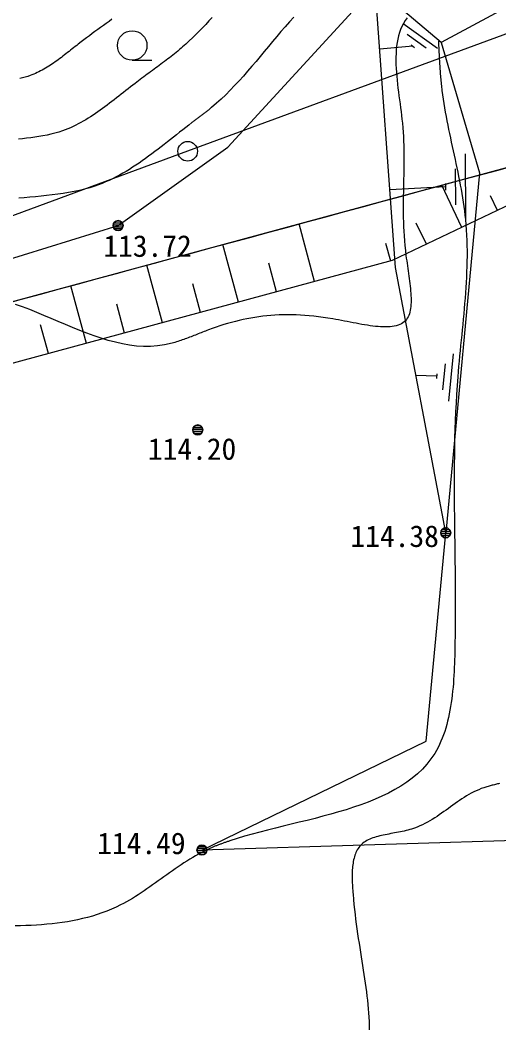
# Model space of a CAD drawing. Units: millimetres, scale not verified. Extents: x -97500 to 97500, y -67309 to 66872.
# Drawn here: x -30 to 12122, y 13036 to 38601 of the extents above; entities that cross this region are included whole.
import ezdxf
from ezdxf.enums import TextEntityAlignment as Align

# ---------------------------------------------------------------- set-up
doc = ezdxf.new("R2010")
doc.units = ezdxf.units.MM
doc.header["$LTSCALE"] = 500
doc.linetypes.add('DASHED1', pattern=[1.8, 1.2, -0.6])
for name, color, linetype in [('0-4_S-BGD', 7, 'Continuous'), ('0-5_レイヤ5', 2, 'Continuous'), ('0-7_S-BGD-HICN', 7, 'Continuous'), ('0-8_S-BGD-LWCN', 7, 'Continuous'), ('0-A_S-BMK-ROW', 2, 'Continuous')]:
    doc.layers.add(name, color=color, linetype=linetype)
doc.styles.add('ＭＳ ゴシック', font='')
doc.styles.get('ＭＳ ゴシック').set_extended_font_data('MS Gothic')

msp = doc.modelspace()

# ---------------------------------------------------------------- linework, layer by layer
at = {"layer": '0-4_S-BGD'}
for p, q in [((9693, 38515.6), (10564.8, 37885)), ((9794.6, 38242.9), (10274.1, 37896.1)), ((9939.7, 37938.8), (9099.7, 37861.3)), ((9896.2, 37970.3), (9983.3, 37907.2)), ((2814.7, 37581.3), (3314.7, 37581.3)), ((11263.1, 35198.8), (11273.5, 33533.4)), ((11015.6, 34822.6), (11021.3, 33906.6)), ((10768.7, 34363), (9354.7, 34282.9)), ((10768.1, 34446.3), (10769.2, 34279.7)), ((2429.1, 33500), (2485.2, 33500)), ((2429.1, 33500), (2485.2, 33500)), ((2334.1, 33400), (2580.3, 33400)), ((2334.1, 33400), (2580.3, 33400)), ((2335.4, 33350), (2579, 33350)), ((2335.4, 33350), (2579, 33350)), ((2354.9, 33450), (2559.5, 33450)), ((2354.9, 33450), (2559.5, 33450)), ((2359.7, 33300), (2554.7, 33300)), ((2359.7, 33300), (2554.7, 33300)), ((10964.7, 30116.1), (10839.6, 28912.8)), ((10756, 29864.1), (10687.2, 29202.3)), ((10541.1, 29552), (10016, 29565.6)), ((10547.4, 29612.1), (10534.9, 29491.8)), ((4355.1, 28200), (4603.3, 28200)), ((4355.1, 28200), (4603.3, 28200)), ((4359.2, 28150), (4599.1, 28150)), ((4359.2, 28150), (4599.1, 28150)), ((4372.3, 28250), (4586.1, 28250)), ((4372.3, 28250), (4586.1, 28250)), ((4429.8, 28300), (4528.6, 28300)), ((4429.8, 28300), (4528.6, 28300)), ((4387.7, 28100), (4570.7, 28100)), ((4387.7, 28100), (4570.7, 28100)), ((10653.3, 25600), (10895.1, 25600)), ((10653.3, 25600), (10895.1, 25600)), ((10679.7, 25650), (10868.7, 25650)), ((10679.7, 25650), (10868.7, 25650)), ((10650.5, 25550), (10897.9, 25550)), ((10650.5, 25550), (10897.9, 25550)), ((10669.4, 25500), (10879, 25500)), ((10669.4, 25500), (10879, 25500)), ((10733.5, 25450), (10814.9, 25450)), ((10733.5, 25450), (10814.9, 25450)), ((4459.3, 17500), (4709, 17500)), ((4459.3, 17500), (4709, 17500)), ((4467.1, 17550), (4701.3, 17550)), ((4467.1, 17550), (4701.3, 17550)), ((4472.5, 17450), (4695.8, 17450)), ((4472.5, 17450), (4695.8, 17450)), ((4501.6, 17600), (4666.8, 17600)), ((4501.6, 17600), (4666.8, 17600)), ((4518.2, 17400), (4650.1, 17400)), ((4518.2, 17400), (4650.1, 17400))]:
    msp.add_line(p, q, dxfattribs=at)
for points in [[(36221.5, 66750), (35299.2, 65646.2), (31333.2, 61226.2), (23471.2, 51828.2), (21694.2, 48654.2), (20307.2, 45918.2), (19149.2, 42808.2), (18441.2, 39653.2), (17792.2, 35740.2), (17714.2, 32142.2), (18068.2, 28835.2), (17957.2, 24659.2), (18036.2, 21736.2), (17572.2, 20525.2), (15122.2, 18250.2), (13364.2, 17775.2), (4584.2, 17506.2), (10279.2, 20275.2), (10774.2, 25568.2), (9495.2, 32311.2), (8986.2, 39455.2)], [(19067.2, 46897.2), (17697.2, 45059.2), (16272.2, 43145.2), (15408.2, 42026.2), (13982.2, 39824.2), (10657.2, 38032.2), (8986.2, 39455.2)], [(-61408.8, 40092.2), (-56679.8, 40025.2), (-48708.8, 40214.2), (-36065.8, 37624.2), (-32569.8, 33322.2), (-30960.8, 30907.2), (-29542.8, 28909.2), (-26589.8, 27705.2), (-22946.8, 26967.2), (-19540.8, 26862.2), (-16238.8, 29281.2), (-14343.8, 31524.2), (-11637.8, 31811.2), (-7796.8, 31308.2), (-2358.8, 31887.2), (2457.2, 33378.2), (5239.2, 35367.2), (8986.2, 39455.2)], [(10657.2, 38032.2), (11634.2, 34717.2), (10774.2, 25568.2)]]:
    msp.add_lwpolyline(points, dxfattribs=at)
for centre, radius in [((2814.7, 37956.3), 375), ((2457.2, 33378.2), 125), ((4479.2, 28185.2), 125), ((10774.2, 25568.2), 125), ((4584.2, 17506.2), 125)]:
    msp.add_circle(centre, radius, dxfattribs=at)
for centre, start, end in [((2457.2, 33378.2), 0, 180), ((2457.2, 33378.2), 180, 0), ((4479.2, 28185.2), 0, 180), ((4479.2, 28185.2), 180, 0), ((10774.2, 25568.2), 0, 180), ((10774.2, 25568.2), 180, 0), ((4584.2, 17506.2), 0, 180), ((4584.2, 17506.2), 180, 0)]:
    msp.add_arc(centre, 125, start, end, dxfattribs=at)
at = {"layer": '0-5_レイヤ5'}
for p, q in [((11184.1, 33332.7), (10672.9, 34403)), ((12086.6, 33763.8), (11909.6, 34134.3)), ((7445.8, 31954.4), (7048.9, 33418.8)), ((10281.6, 32901.6), (10026, 33436.8)), ((5515, 31431.1), (5118.4, 32894.5)), ((9376.5, 32477.6), (9256.2, 32921.2)), ((3584.3, 30907.9), (3188, 32370.3)), ((6480.4, 31692.7), (6282, 32424.9)), ((1653.6, 30384.6), (1257.6, 31846)), ((4549.7, 31169.5), (4351.4, 31901.2)), ((2619, 30646.2), (2420.8, 31377.4)), ((688.3, 30123), (490.2, 30853.7))]:
    msp.add_line(p, q, dxfattribs=at)
for points in [[(28747.2, 58152.2), (23008.4, 51727.5), (20106, 46281.6), (18862.2, 43113.5), (17867.2, 39795.2), (17050.3, 36134.9), (-24756.8, 24781.2), (-54837.8, 38802.2), (-67047.8, 35010.2), (-81409.8, 10517.2), (-85251.8, 358.2)], [(17050.3, 36134.9), (9416.7, 32488.5), (-24893.6, 23190), (-55076.5, 35272.6), (-64848, 32237.8), (-78920, 6855.4), (-41156.6, -12388), (-5052, -26605.9)], [(17050.3, 36134.9), (9416.7, 32488.5), (-24893.6, 23190)], [(-475.6, 31375.3), (6.9, 31506.4), (489.5, 31637.4), (972, 31768.5), (1454.5, 31899.5), (1937, 32030.5), (2419.5, 32161.6), (2902.1, 32292.6), (3384.6, 32423.7), (3867.1, 32554.7), (4349.6, 32685.8), (4832.2, 32816.8), (5314.7, 32947.8), (5797.2, 33078.9), (6279.7, 33209.9), (6762.3, 33341), (7244.8, 33472), (7727.3, 33603), (8209.8, 33734.1), (8692.3, 33865.1), (9174.9, 33996.2), (9657.4, 34127.2), (10139.9, 34258.2), (10622.4, 34389.3), (11105, 34520.3), (11587.5, 34651.4), (12070, 34782.4), (12552.5, 34913.4)]]:
    msp.add_lwpolyline(points, dxfattribs=at)
at = {"layer": '0-7_S-BGD-HICN'}
for points in [[(12141.5, 19198.8), (12114.8, 19191.8), (12088, 19185), (12061.1, 19178.2), (12034.2, 19171.5), (12007.2, 19164.7), (11980.3, 19158), (11953.4, 19151.1), (11926.5, 19144.2), (11899.7, 19137.2), (11873, 19129.9), (11846.4, 19122.5), (11819.9, 19114.9), (11793.6, 19107), (11767.4, 19098.7), (11741.5, 19090.2), (11675.2, 19066.3), (11610.2, 19040.1), (11546.5, 19011.7)], [(11546.5, 19011.7), (11483.9, 18981.4), (11422.4, 18949.2), (11361.9, 18915.3), (11302.2, 18880), (11243.2, 18843.3), (11184.8, 18805.5), (11126.9, 18766.7), (11069.4, 18727.1), (11012.2, 18686.8), (10955.2, 18646), (10898.2, 18604.9), (10841.2, 18563.6), (10784.1, 18522.4), (10726.7, 18481.3), (10669, 18440.6), (10610.7, 18400.4), (10551.9, 18360.9), (10492.5, 18322.2), (10432.2, 18284.5), (10371, 18248), (10308.8, 18212.8), (10245.4, 18179.2), (10180.9, 18147.2), (10115, 18117.1), (10047.6, 18089), (9978.7, 18063.1), (9908.1, 18039.5), (9861.9, 18025.7), (9815, 18012.8), (9767.6, 18000.7), (9719.7, 17989.4), (9671.4, 17978.7), (9622.9, 17968.6), (9574.2, 17958.9), (9525.4, 17949.5), (9476.6, 17940.4), (9427.9, 17931.4), (9379.4, 17922.5), (9331.1, 17913.5)], [(9331.1, 17913.5), (9283.2, 17904.4), (9235.8, 17895), (9188.9, 17885.2), (9142.7, 17875), (9097.2, 17864.3), (9052.5, 17852.9), (9008.8, 17840.8), (8966, 17827.8), (8924.4, 17813.9), (8884, 17798.9), (8844.8, 17782.8), (8807, 17765.5), (8770.7, 17746.8), (8735.9, 17726.6), (8702.8, 17704.9), (8671.4, 17681.6), (8641.8, 17656.6), (8614.2, 17629.7), (8590.3, 17602.9), (8568.1, 17574.6), (8547.5, 17544.7), (8528.6, 17513.3), (8511.1, 17480.5), (8495.1, 17446.4), (8480.6, 17410.9), (8467.4, 17374.2), (8455.6, 17336.3), (8445, 17297.4), (8435.6, 17257.4), (8427.5, 17216.4), (8420.4, 17174.4), (8414.4, 17131.7), (8409.4, 17088.1), (8405.3, 17043.8), (8402.2, 16998.9), (8399.9, 16953.3), (8398.4, 16907.2), (8397.6, 16860.6), (8397.6, 16813.6)], [(8397.6, 16813.6), (8398.2, 16766.3), (8399.3, 16718.6), (8401, 16670.8), (8403.2, 16622.8), (8405.8, 16574.7), (8408.8, 16526.5), (8412.2, 16478.4), (8415.7, 16430.4), (8419.6, 16382.5), (8430.9, 16252), (8443.4, 16123.1), (8457, 15995.7), (8471.5, 15869.8), (8486.9, 15745.4), (8503, 15622.3), (8519.7, 15500.5), (8536.9, 15380), (8554.6, 15260.7), (8572.6, 15142.5), (8590.7, 15025.5), (8609, 14909.5), (8627.3, 14794.5), (8645.4, 14680.4), (8663.3, 14567.2), (8680.9, 14454.8), (8698.1, 14343.2), (8714.7, 14232.4), (8730.6, 14122.1), (8745.8, 14012.6), (8760.2, 13903.5), (8773.6, 13795), (8785.9, 13686.9), (8797, 13579.2), (8806.8, 13471.8), (8815.3, 13364.8), (8822.2, 13257.9), (8827.5, 13151.3), (8831.1, 13044.7), (8832.9, 12938.3)]]:
    msp.add_lwpolyline(points, dxfattribs=at)
at = {"layer": '0-8_S-BGD-LWCN'}
for points in [[(2297.2, 38620.5), (2226.2, 38569), (2155, 38517.5), (2083.8, 38466), (2012.6, 38414.3), (1941.3, 38362.4), (1870.1, 38310.4), (1798.9, 38258), (1727.8, 38205.2), (1656.8, 38152.1), (1586, 38098.6), (1515.3, 38044.5), (1444.9, 37989.9), (1406, 37959.4), (1367.1, 37928.8), (1328.3, 37898.1), (1289.5, 37867.3), (1250.7, 37836.5), (1211.8, 37805.7), (1173, 37775.1), (1134, 37744.5), (1095.1, 37714.1), (1056, 37683.9), (1016.8, 37654), (977.4, 37624.4), (937.9, 37595.1), (898.3, 37566.2), (858.4, 37537.7), (818.4, 37509.7), (778.1, 37482.2), (737.6, 37455.2), (696.8, 37428.9), (655.8, 37403.2), (614.4, 37378.2)], [(4842.7, 38669), (4762.3, 38580.6), (4681.3, 38492.9), (4599.6, 38406.1), (4517.1, 38320.5), (4433.7, 38236.1), (4349.2, 38153.1), (4263.7, 38071.8), (4176.8, 37992.2), (4136.2, 37956.1), (4095.4, 37920.3), (4054.3, 37885), (4012.9, 37849.9), (3971.3, 37815.2), (3929.4, 37780.9), (3887.4, 37746.8), (3845.1, 37712.9), (3802.6, 37679.3), (3760, 37646), (3717.2, 37612.8), (3674.2, 37579.8)], [(6914.8, 38674.4), (6805.6, 38554.4), (6697.5, 38432.4), (6590.6, 38308.8), (6484.4, 38184), (6378.8, 38058.2), (6273.5, 37931.7), (6168.3, 37805), (6063, 37678.3), (5957.4, 37552), (5851.1, 37426.3), (5744, 37301.7), (5635.8, 37178.4), (5526.4, 37056.8)], [(9790.7, 38658.1), (9742.3, 38588.9), (9699.3, 38516.6), (9661.4, 38441.5), (9628.3, 38363.7), (9599.7, 38283.3), (9575.6, 38200.6), (9555.5, 38115.6), (9539.3, 38028.5), (9526.8, 37939.5), (9517.7, 37848.6), (9511.7, 37756.2)], [(3674.2, 37579.8), (3631.1, 37547), (3587.9, 37514.3), (3544.5, 37481.7), (3501, 37449.2), (3457.5, 37416.8), (3413.8, 37384.5), (3370.1, 37352.1), (3326.3, 37319.8), (3282.5, 37287.5), (3238.7, 37255.1), (3194.8, 37222.7), (3150.9, 37190.1), (3107, 37157.5), (3063.2, 37124.8), (3019.3, 37091.9), (2975.5, 37058.9), (2931.8, 37025.7), (2888.1, 36992.3), (2829.3, 36946.9), (2770.6, 36901.1), (2712, 36855.1), (2653.5, 36808.9), (2595, 36762.6), (2536.4, 36716.2), (2477.8, 36669.9), (2419.2, 36623.7), (2360.4, 36577.7), (2301.5, 36531.9), (2242.4, 36486.5), (2183.1, 36441.5), (2123.6, 36396.9), (2063.9, 36353), (2003.9, 36309.7), (1943.5, 36267), (1882.8, 36225.2), (1821.7, 36184.2), (1760.2, 36144.2), (1698.2, 36105.2), (1635.8, 36067.2)], [(9511.7, 37756.2), (9508.6, 37662.2), (9508.3, 37566.9), (9510.4, 37470.4), (9514.7, 37372.9), (9520.9, 37274.5), (9528.9, 37175.3), (9538.4, 37075.6), (9549.1, 36975.4), (9560.9, 36875), (9573.4, 36774.4), (9586.5, 36673.8), (9599.9, 36573.4), (9613.3, 36473.3), (9626.6, 36373.6), (9639.4, 36274.6), (9651.6, 36176.4), (9662.9, 36079), (9673.1, 35982.8), (9683.8, 35866.3), (9692.6, 35751.5), (9699.6, 35638.3), (9705, 35526.4), (9708.9, 35415.8), (9711.6, 35306.3), (9713, 35197.7), (9713.5, 35089.9), (9713, 34982.7), (9711.9, 34876), (9710.2, 34769.7), (9708, 34663.5), (9705.5, 34557.4), (9703, 34451.2), (9700.4, 34344.7), (9698, 34237.8), (9695.9, 34130.4), (9694.3, 34022.2), (9693.3, 33913.2), (9693.1, 33803.2), (9693.7, 33692)], [(614.4, 37378.2), (572.7, 37354), (530.7, 37330.5), (488.4, 37307.8), (445.6, 37286), (402.5, 37265.1), (359, 37245.2), (315, 37226.2), (270.6, 37208.3), (225.7, 37191.5), (161.9, 37169.7), (97.2, 37150), (31.7, 37132.2), (-34.6, 37116.1)], [(5526.4, 37056.8), (5415.4, 36937.2), (5302.6, 36820), (5187.8, 36705.4), (5070.7, 36593.7), (4951.2, 36485.4), (4829, 36380.8), (4812.8, 36367.4), (4796.6, 36354.1), (4780.4, 36340.9), (4764.1, 36327.7), (4747.8, 36314.6), (4731.4, 36301.5), (4715, 36288.5), (4698.6, 36275.5), (4682.1, 36262.6), (4665.6, 36249.7), (4649, 36236.8), (4632.4, 36224), (4615.8, 36211.2), (4599.2, 36198.4), (4582.6, 36185.6), (4565.9, 36172.9), (4549.2, 36160.2), (4532.5, 36147.5), (4515.8, 36134.8), (4499.1, 36122.1), (4482.3, 36109.4), (4465.6, 36096.7), (4448.8, 36084), (4432, 36071.3), (4415.2, 36058.5), (4398.5, 36045.8), (4381.7, 36033.1), (4364.9, 36020.3), (4348.1, 36007.5), (4331.4, 35994.7), (4253.1, 35934.4), (4175, 35873.6), (4097, 35812.3)], [(1635.8, 36067.2), (1572.9, 36030.4), (1509.4, 35994.9), (1445.4, 35960.7), (1380.8, 35927.8), (1315.5, 35896.4), (1249.6, 35866.6), (1183, 35838.3), (1115.7, 35811.8), (1047.6, 35787), (950.7, 35755.2), (852.4, 35726.7), (752.8, 35701.2), (652, 35678.6), (550.2, 35658.4), (447.5, 35640.4), (344, 35624.2), (239.8, 35609.7), (135, 35596.5), (29.9, 35584.4), (-75.6, 35573)], [(4097, 35812.3), (4019, 35750.7), (3941, 35688.8), (3862.9, 35626.9), (3784.8, 35564.9), (3706.5, 35503), (3628.1, 35441.3), (3549.5, 35379.9), (3470.6, 35318.9), (3391.4, 35258.5), (3311.9, 35198.7), (3232, 35139.6), (3151.7, 35081.4), (3071, 35024.1), (2989.7, 34967.9), (2907.9, 34912.8), (2825.6, 34859), (2742.6, 34806.7), (2658.9, 34755.8), (2574.6, 34706.4), (2489.5, 34658.8), (2403.6, 34613.1), (2316.9, 34569.2), (2229.3, 34527.4), (2140.9, 34487.7), (2051.4, 34450.2), (1961, 34415.1), (1869.5, 34382.4), (1739.3, 34340.8), (1607.1, 34303.8), (1473.1, 34271.1), (1337.6, 34242.2), (1200.6, 34216.7), (1062.4, 34194.2), (923.2, 34174.3), (783, 34156.6), (642.2, 34140.7), (500.8, 34126.1), (359.1, 34112.5), (217.2, 34099.4)], [(217.2, 34099.4), (75.2, 34086.4), (-66.5, 34073.2)], [(9693.7, 33692), (9695.4, 33579.5), (9698.3, 33465.5), (9702.6, 33349.9), (9708.3, 33232.6), (9715.7, 33113.4), (9724.9, 32992.1), (9736, 32868.6), (9749.3, 32742.7), (9764.7, 32614.4), (9773.1, 32550.4), (9782, 32485.9), (9791.3, 32421), (9800.7, 32355.8), (9810.3, 32290.5), (9819.9, 32225.1), (9829.4, 32159.8), (9838.6, 32094.8), (9847.5, 32030), (9856, 31965.7), (9863.8, 31902), (9871, 31838.9), (9877.4, 31776.7), (9882.9, 31715.4), (9887.3, 31655.1), (9890.6, 31596), (9892.6, 31538.3), (9893.2, 31481.9), (9892.3, 31427), (9889.9, 31373.9), (9885.7, 31322.5), (9879.7, 31272.9), (9871.7, 31225.5), (9861.6, 31180.1), (9849.4, 31137), (9834.9, 31096.3), (9818, 31058.1), (9798.5, 31022.5), (9776.4, 30989.7), (9751.5, 30959.7)], [(4085.8, 30470.8), (4048.6, 30458), (4011.4, 30445.5), (3974.2, 30433.3), (3937, 30421.6), (3899.7, 30410.3), (3862.4, 30399.4), (3825.1, 30389.1), (3787.7, 30379.2), (3750.4, 30369.9), (3713, 30361.1), (3675.5, 30352.9), (3638.1, 30345.4), (3460.6, 30318.5), (3282.6, 30305.3), (3104.2, 30304.8), (2925.4, 30316.2), (2746.1, 30338.3), (2566.5, 30370.4), (2386.6, 30411.2), (2206.3, 30460), (2025.8, 30515.8), (1845.1, 30577.5), (1664.1, 30644.2), (1482.9, 30714.9), (1301.6, 30788.7), (1120.2, 30864.5), (938.7, 30941.5), (757.1, 31018.7), (575.5, 31095), (394, 31169.5), (212.4, 31241.2), (30.9, 31309.2), (-150.5, 31372.5)], [(6862.9, 31109.2), (6754.7, 31110.2), (6647.7, 31109), (6541.9, 31105.9), (6437.2, 31100.7), (6333.5, 31093.5), (6230.7, 31084.4), (6128.9, 31073.4), (6027.8, 31060.4), (5927.4, 31045.4), (5827.6, 31028.6), (5728.4, 31010), (5629.6, 30989.5), (5531.2, 30967.1), (5433.1, 30943), (5335.2, 30917.1), (5237.5, 30889.4), (5139.8, 30860), (5042.1, 30828.8), (4944.3, 30795.9), (4846.2, 30761.4), (4748, 30725.2), (4711.5, 30711.4), (4675.1, 30697.4), (4638.5, 30683.2), (4602, 30668.9), (4565.4, 30654.5), (4528.7, 30640), (4492, 30625.5), (4455.3, 30610.9), (4418.5, 30596.4), (4381.7, 30581.9), (4344.8, 30567.4), (4307.9, 30553.1), (4271, 30538.9), (4234, 30524.8), (4197, 30511), (4160, 30497.3), (4122.9, 30483.9), (4085.8, 30470.8)], [(9751.5, 30959.7), (9720.5, 30929.8), (9686, 30903.4), (9648.2, 30880.4), (9607.3, 30860.7), (9563.4, 30844.1), (9516.7, 30830.5), (9467.2, 30819.7), (9415.2, 30811.6), (9360.7, 30805.9), (9303.9, 30802.7), (9245, 30801.6), (9184.1, 30802.7), (9121.4, 30805.6), (9056.9, 30810.3), (8990.8, 30816.7), (8923.3, 30824.5), (8854.5, 30833.7), (8784.6, 30844), (8713.7, 30855.3), (8641.9, 30867.6), (8569.4, 30880.5), (8496.2, 30894), (8422.7, 30908), (8348.9, 30922.3), (8274.9, 30936.6), (8200.9, 30951), (8127, 30965.2), (8053.4, 30979.1), (7980.2, 30992.5), (7907.6, 31005.3), (7784.3, 31025.6), (7663, 31043.7), (7543.6, 31059.5), (7426.1, 31073.2), (7310.3, 31084.6), (7196.1, 31094), (7083.6, 31101.2), (6972.5, 31106.2), (6862.9, 31109.2)]]:
    msp.add_lwpolyline(points, dxfattribs=at)
at = {"layer": '0-8_S-BGD-LWCN', "linetype": 'DASHED1'}
for points in [[(10585.8, 38069.1), (10587.8, 38027), (10589.9, 37984.8), (10592, 37942.7), (10594, 37900.6), (10596.1, 37858.4), (10598.3, 37816.3), (10600.5, 37774.2), (10602.7, 37732), (10605, 37689.9), (10607.3, 37647.8), (10609.7, 37605.7), (10612.2, 37563.6), (10614.8, 37521.5), (10617.5, 37479.4), (10620.2, 37437.4), (10623.1, 37395.3), (10626.1, 37353.3), (10629.2, 37311.3), (10632.4, 37269.3), (10635.7, 37227.3), (10639.2, 37185.3), (10642.9, 37143.3), (10646.7, 37101.4), (10650.6, 37059.4), (10654.7, 37017.5), (10659, 36975.7), (10663.5, 36933.8), (10668.1, 36891.9), (10673, 36850.1), (10678, 36808.3), (10692.3, 36698.4), (10707.8, 36588.6), (10724.7, 36478.9), (10742.6, 36369.4), (10761.6, 36260), (10781.5, 36150.7), (10802.3, 36041.5), (10823.8, 35932.4), (10845.9, 35823.4)], [(10845.9, 35823.4), (10868.5, 35714.5), (10891.5, 35605.6), (10914.9, 35496.7), (10938.4, 35387.9), (10962.1, 35279.1), (10985.8, 35170.4), (11009.4, 35061.6), (11032.8, 34952.9), (11056, 34844.1), (11078.7, 34735.3), (11100.9, 34626.4), (11122.6, 34517.5), (11143.5, 34408.5), (11163.6, 34299.5), (11182.8, 34190.4), (11201.1, 34081.2), (11218.2, 33971.9), (11234.1, 33862.5), (11248.7, 33752.9), (11261.8, 33643.2), (11273.5, 33533.4), (11285.4, 33401.1), (11295.1, 33268.6), (11302.7, 33136), (11308.2, 33003.1), (11311.8, 32870.1), (11313.5, 32736.9), (11313.6, 32603.6), (11312, 32470.2), (11309, 32336.6), (11304.5, 32203), (11298.7, 32069.3), (11291.7, 31935.6), (11283.7, 31801.8), (11274.6, 31667.9), (11264.6, 31534.1), (11253.9, 31400.3), (11242.4, 31266.5), (11230.4, 31132.7)], [(11230.4, 31132.7), (11217.9, 30998.9), (11205, 30865.3), (11191.9, 30731.7), (11178.6, 30598.2), (11165.2, 30464.8), (11151.8, 30331.5), (11138.6, 30198.4), (11125.7, 30065.5), (11113.1, 29932.7), (11100.9, 29800.1), (11089.3, 29667.7), (11078.4, 29535.5), (11061.6, 29311.8), (11046.8, 29088.8), (11034, 28866.2), (11023, 28644.1), (11013.8, 28422.3), (11006.2, 28200.7), (11000, 27979.4), (10995.3, 27758.1), (10991.8, 27536.9), (10989.5, 27315.5), (10988.3, 27094.1), (10987.9, 26872.4), (10988.4, 26650.3), (10989.6, 26427.9), (10991.3, 26205), (10993.5, 25981.5), (10996, 25757.4), (10998.8, 25532.6), (11001.7, 25306.9), (11004.6, 25080.4), (11007.4, 24852.9), (11009.9, 24624.3), (11012.1, 24394.6), (11013.9, 24163.7), (11015, 23931.5), (11015.5, 23697.9), (11015.2, 23462.8)], [(11015.2, 23462.8), (11013.9, 23226.2), (11011.6, 22988), (11008.2, 22748), (11006.4, 22647.4), (11004.3, 22546.5), (11001.8, 22445.5), (10998.8, 22344.5), (10995.3, 22243.4), (10991.1, 22142.4), (10986.3, 22041.7), (10980.7, 21941.1), (10974.2, 21841), (10966.7, 21741.2), (10958.2, 21642), (10948.6, 21543.3), (10937.8, 21445.4), (10925.8, 21348.2), (10912.4, 21251.8), (10897.5, 21156.3), (10881.1, 21061.9), (10863.2, 20968.5), (10843.5, 20876.3), (10822.1, 20785.4), (10798.8, 20695.8), (10773.7, 20607.6), (10746.5, 20520.9), (10717.2, 20435.8), (10685.8, 20352.3), (10652.1, 20270.6), (10616.1, 20190.7), (10577.7, 20112.8), (10536.8, 20036.8), (10493.3, 19962.9), (10398.7, 19821.7), (10294, 19688.7), (10179.7, 19563.5), (10056.4, 19445.8), (9924.5, 19335.1), (9784.5, 19231.1)], [(9784.5, 19231.1), (9636.9, 19133.4), (9482.3, 19041.6), (9321, 18955.3), (9153.7, 18874.2), (8980.8, 18797.7), (8802.8, 18725.7), (8620.2, 18657.7), (8433.5, 18593.2), (8243.2, 18532), (8049.7, 18473.6), (7853.7, 18417.7), (7655.6, 18363.8), (7455.9, 18311.7), (7255.1, 18260.8), (7053.6, 18210.8), (6852.1, 18161.4), (6650.9, 18112.2), (6450.6, 18062.7), (6251.7, 18012.6), (6054.6, 17961.5), (5860, 17909), (5668.2, 17854.8), (5479.7, 17798.4), (5295.2, 17739.5), (5275.8, 17733.1), (5256.4, 17726.6), (5237.1, 17720.1), (5217.8, 17713.5), (5198.6, 17706.9), (5179.4, 17700.3), (5160.2, 17693.6), (5141.2, 17686.9), (5122.1, 17680.1), (5103.1, 17673.2), (5084.2, 17666.3), (5065.3, 17659.4), (5046.5, 17652.3), (5027.7, 17645.3), (5008.9, 17638.1)], [(5008.9, 17638.1), (4990.2, 17630.9), (4971.5, 17623.6), (4952.9, 17616.3), (4934.4, 17608.8), (4915.9, 17601.3), (4897.4, 17593.7), (4879, 17586.1), (4860.6, 17578.3), (4842.3, 17570.5), (4824, 17562.6), (4805.7, 17554.6), (4787.5, 17546.5), (4769.4, 17538.3), (4751.3, 17530), (4733.2, 17521.6), (4655.1, 17483.9), (4577.7, 17444.4), (4501.1, 17403.2), (4425.2, 17360.5), (4349.9, 17316.3), (4275.2, 17270.8), (4201, 17224.2), (4127.3, 17176.5), (4054, 17127.9), (3981.1, 17078.5), (3908.6, 17028.3), (3836.3, 16977.7), (3764.1, 16926.5), (3692.2, 16875.1), (3620.4, 16823.5), (3548.6, 16771.8), (3476.8, 16720.1), (3405, 16668.7), (3333, 16617.5), (3260.9, 16566.8), (3188.6, 16516.6), (3116, 16467), (3043.1, 16418.3), (2969.8, 16370.5)], [(2969.8, 16370.5), (2896.2, 16323.7), (2822, 16278.1), (2747.3, 16233.8), (2672, 16190.9), (2596.1, 16149.5), (2519.5, 16109.8), (2403.7, 16053.8), (2286.4, 16001.6), (2167.6, 15953.2), (2047.3, 15908.3), (1925.7, 15867), (1802.7, 15828.9), (1678.5, 15794.2), (1553, 15762.5), (1426.5, 15733.9), (1298.9, 15708.1), (1170.4, 15685), (1040.9, 15664.6), (910.6, 15646.7), (779.6, 15631.2), (647.8, 15617.9), (515.4, 15606.8), (382.4, 15597.7), (248.9, 15590.5), (114.9, 15585.1), (-19.4, 15581.3), (-154, 15579)]]:
    msp.add_lwpolyline(points, dxfattribs=at)
at = {"layer": '0-A_S-BMK-ROW'}
msp.add_lwpolyline([(-2624.8, 66151.2), (18756.2, 40629.2), (4222.2, 35266.2), (-4540.8, 32033.2), (-25188.8, 26886.2), (-12158.8, 63556.2)], dxfattribs=at)
msp.add_circle((4222.2, 35266.2), 250, dxfattribs=at)

# ---------------------------------------------------------------- texts
at = {"layer": '0-4_S-BGD', "style": 'ＭＳ ゴシック'}
for s, p in [('113.72', (2082, 32418.9)), ('114.20', (3211.8, 27260.2)), ('114.38', (8355.8, 25044.3)), ('114.49', (1925.9, 17237.1))]:
    msp.add_text(s, height=549.9, dxfattribs=at).set_placement(p, align=Align.BOTTOM_LEFT)

doc.saveas('drawing.dxf')
